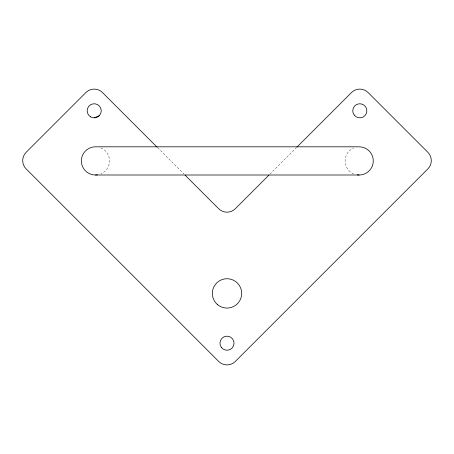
<?xml version="1.0" encoding="UTF-8"?>
<svg xmlns="http://www.w3.org/2000/svg" width="454" height="454" viewBox="0 0 454 454"><rect width="100%" height="100%" fill="white"/><g stroke="black" fill="none" stroke-linecap="round" stroke-linejoin="round"><path stroke-width="0.34" stroke-dasharray="2.27 1.7" d="M269.858 174.183L296.405 147.635M157.595 147.635L184.142 174.183M100.833 147.891A14.097 14.097 0 0 1 100.833 173.933M353.797 173.933A14.097 14.097 0 0 1 353.791 147.891"/><path stroke-width="0.68" d="M268.859 175.182L235.303 208.738A11.736 11.736 0 0 1 218.697 208.738L185.141 175.182M296.905 147.136L351.504 92.537A11.736 11.736 0 0 1 368.103 92.537L427.861 152.3A11.736 11.736 0 0 1 427.861 168.899L235.303 361.463A11.736 11.736 0 0 1 218.697 361.463L26.139 168.899A11.736 11.736 0 0 1 26.139 152.3L85.897 92.537A11.736 11.736 0 0 1 102.496 92.537L157.095 147.136M94.199 117.841L99.176 115.781M359.193 175L95.436 175M97.497 174.858A14.097 14.097 0 0 1 81.38 161.942A14.097 14.097 0 0 1 95.436 146.818L359.188 146.824A14.097 14.097 0 0 1 373.245 161.942A14.097 14.097 0 0 1 357.128 174.858M217.216 304.333A14.67 14.67 0 0 0 241.363 296.405A14.67 14.67 0 0 0 222.426 279.46A14.67 14.67 0 0 0 217.216 304.333M90.675 116.899A7.043 7.043 0 0 0 101.242 110.799A7.043 7.043 0 0 0 90.675 104.698A7.043 7.043 0 0 0 90.675 116.899M221.348 347.401A7.043 7.043 0 0 0 233.464 345.999A7.043 7.043 0 0 0 226.188 336.204A7.043 7.043 0 0 0 221.348 347.401M354.148 114.998A7.043 7.043 0 0 0 366.264 113.596A7.043 7.043 0 0 0 358.995 103.801A7.043 7.043 0 0 0 354.148 114.998"/></g></svg>
